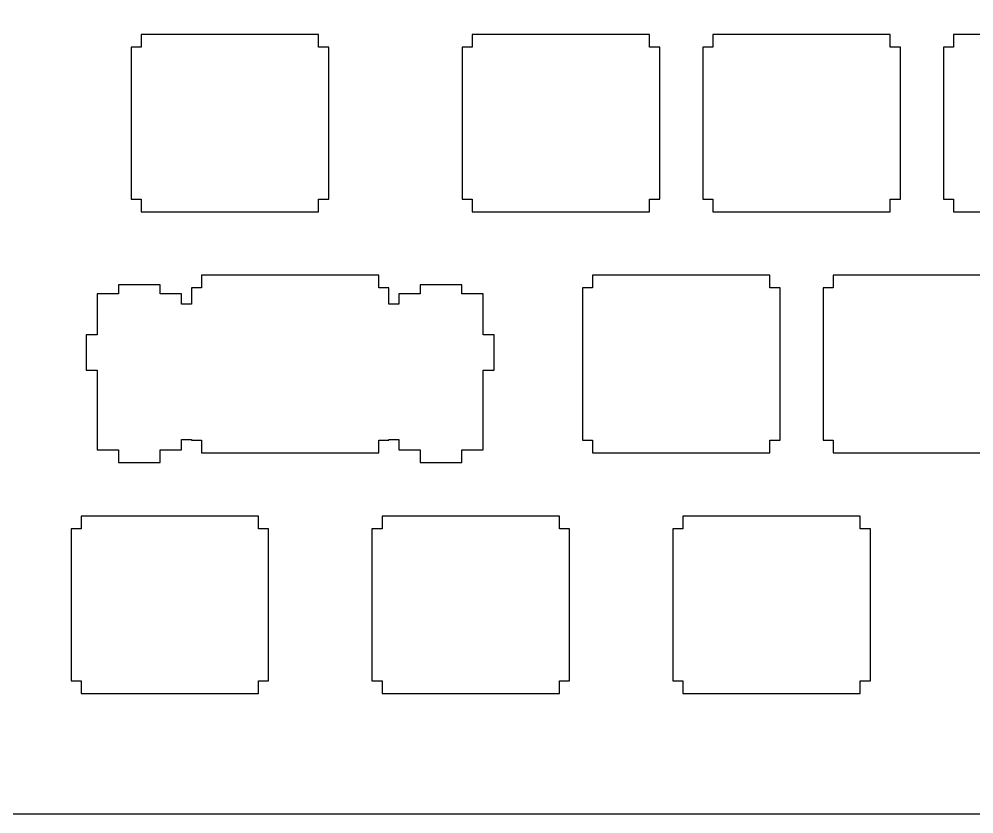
# Model space of a CAD drawing. Header units: inches. Extents: x -0.4 to 15.5, y 0 to 4.8.
# Drawn here: x 3.267 to 6.234, y 0 to 2.469 of the extents above; entities that cross this region are included whole.
import ezdxf

# ---------------------------------------------------------------- set-up
doc = ezdxf.new("R2010")
doc.units = ezdxf.units.IN
doc.header["$LTSCALE"] = 0.03937
doc.header["$MEASUREMENT"] = 0
doc.layers.add('LAYER1', color=7, linetype='CONTINUOUS')

msp = doc.modelspace()

# ---------------------------------------------------------------- linework, layer by layer
at = {"layer": 'LAYER1'}
for points in [[(0, 0), (15.51181, 0), (15.51181, 4.29134), (0, 4.29134), (0, 0)], [(4.19783, 1.90945), (4.22933, 1.90945), (4.22933, 2.38189), (4.19783, 2.38189), (4.19783, 2.42126), (3.64665, 2.42126), (3.64665, 2.38189), (3.61516, 2.38189), (3.61516, 1.90945), (3.64665, 1.90945), (3.64665, 1.87008), (4.19783, 1.87008), (4.19783, 1.90945)], [(5.22638, 1.90945), (5.25787, 1.90945), (5.25787, 2.38189), (5.22638, 2.38189), (5.22638, 2.42126), (4.6752, 2.42126), (4.6752, 2.38189), (4.6437, 2.38189), (4.6437, 1.90945), (4.6752, 1.90945), (4.6752, 1.87008), (5.22638, 1.87008), (5.22638, 1.90945)], [(5.97441, 1.90945), (6.00591, 1.90945), (6.00591, 2.38189), (5.97441, 2.38189), (5.97441, 2.42126), (5.42323, 2.42126), (5.42323, 2.38189), (5.39173, 2.38189), (5.39173, 1.90945), (5.42323, 1.90945), (5.42323, 1.87008), (5.97441, 1.87008), (5.97441, 1.90945)], [(6.72244, 1.90945), (6.75394, 1.90945), (6.75394, 2.38189), (6.72244, 2.38189), (6.72244, 2.42126), (6.17126, 2.42126), (6.17126, 2.38189), (6.13976, 2.38189), (6.13976, 1.90945), (6.17126, 1.90945), (6.17126, 1.87008), (6.72244, 1.87008), (6.72244, 1.90945)], [(3.70571, 1.1311), (3.77165, 1.1311), (3.77165, 1.1626), (3.80217, 1.1626), (3.80217, 1.16142), (3.83366, 1.16142), (3.83366, 1.12205), (4.38484, 1.12205), (4.38484, 1.16142), (4.41634, 1.16142), (4.41634, 1.1626), (4.44685, 1.1626), (4.44685, 1.1311), (4.5128, 1.1311), (4.5128, 1.09205), (4.64272, 1.09205), (4.64272, 1.1311), (4.70866, 1.1311), (4.70866, 1.37795), (4.74311, 1.37795), (4.74311, 1.48819), (4.70866, 1.48819), (4.70866, 1.61535), (4.64272, 1.61535), (4.64272, 1.64323), (4.5128, 1.64323), (4.5128, 1.61535), (4.44685, 1.61535), (4.44685, 1.58386), (4.41634, 1.58386), (4.41634, 1.63386), (4.38484, 1.63386), (4.38484, 1.67323), (3.83366, 1.67323), (3.83366, 1.63386), (3.80217, 1.63386), (3.80217, 1.58386), (3.77165, 1.58386), (3.77165, 1.61535), (3.70571, 1.61535), (3.70571, 1.64323), (3.57579, 1.64323), (3.57579, 1.61535), (3.50984, 1.61535), (3.50984, 1.48819), (3.47539, 1.48819), (3.47539, 1.37795), (3.50984, 1.37795), (3.50984, 1.1311), (3.57579, 1.1311), (3.57579, 1.09205), (3.70571, 1.09205), (3.70571, 1.1311)], [(5.60039, 1.16142), (5.63189, 1.16142), (5.63189, 1.63386), (5.60039, 1.63386), (5.60039, 1.67323), (5.04921, 1.67323), (5.04921, 1.63386), (5.01772, 1.63386), (5.01772, 1.16142), (5.04921, 1.16142), (5.04921, 1.12205), (5.60039, 1.12205), (5.60039, 1.16142)], [(6.34843, 1.16142), (6.37992, 1.16142), (6.37992, 1.63386), (6.34843, 1.63386), (6.34843, 1.67323), (5.79724, 1.67323), (5.79724, 1.63386), (5.76575, 1.63386), (5.76575, 1.16142), (5.79724, 1.16142), (5.79724, 1.12205), (6.34843, 1.12205), (6.34843, 1.16142)], [(4.01083, 0.41339), (4.04232, 0.41339), (4.04232, 0.88583), (4.01083, 0.88583), (4.01083, 0.9252), (3.45965, 0.9252), (3.45965, 0.88583), (3.42815, 0.88583), (3.42815, 0.41339), (3.45965, 0.41339), (3.45965, 0.37402), (4.01083, 0.37402), (4.01083, 0.41339)], [(4.94587, 0.41339), (4.97736, 0.41339), (4.97736, 0.88583), (4.94587, 0.88583), (4.94587, 0.9252), (4.39469, 0.9252), (4.39469, 0.88583), (4.36319, 0.88583), (4.36319, 0.41339), (4.39469, 0.41339), (4.39469, 0.37402), (4.94587, 0.37402), (4.94587, 0.41339)], [(5.88091, 0.41339), (5.9124, 0.41339), (5.9124, 0.88583), (5.88091, 0.88583), (5.88091, 0.9252), (5.32972, 0.9252), (5.32972, 0.88583), (5.29823, 0.88583), (5.29823, 0.41339), (5.32972, 0.41339), (5.32972, 0.37402), (5.88091, 0.37402), (5.88091, 0.41339)]]:
    msp.add_lwpolyline(points, close=True, dxfattribs=at)

doc.saveas('drawing.dxf')
